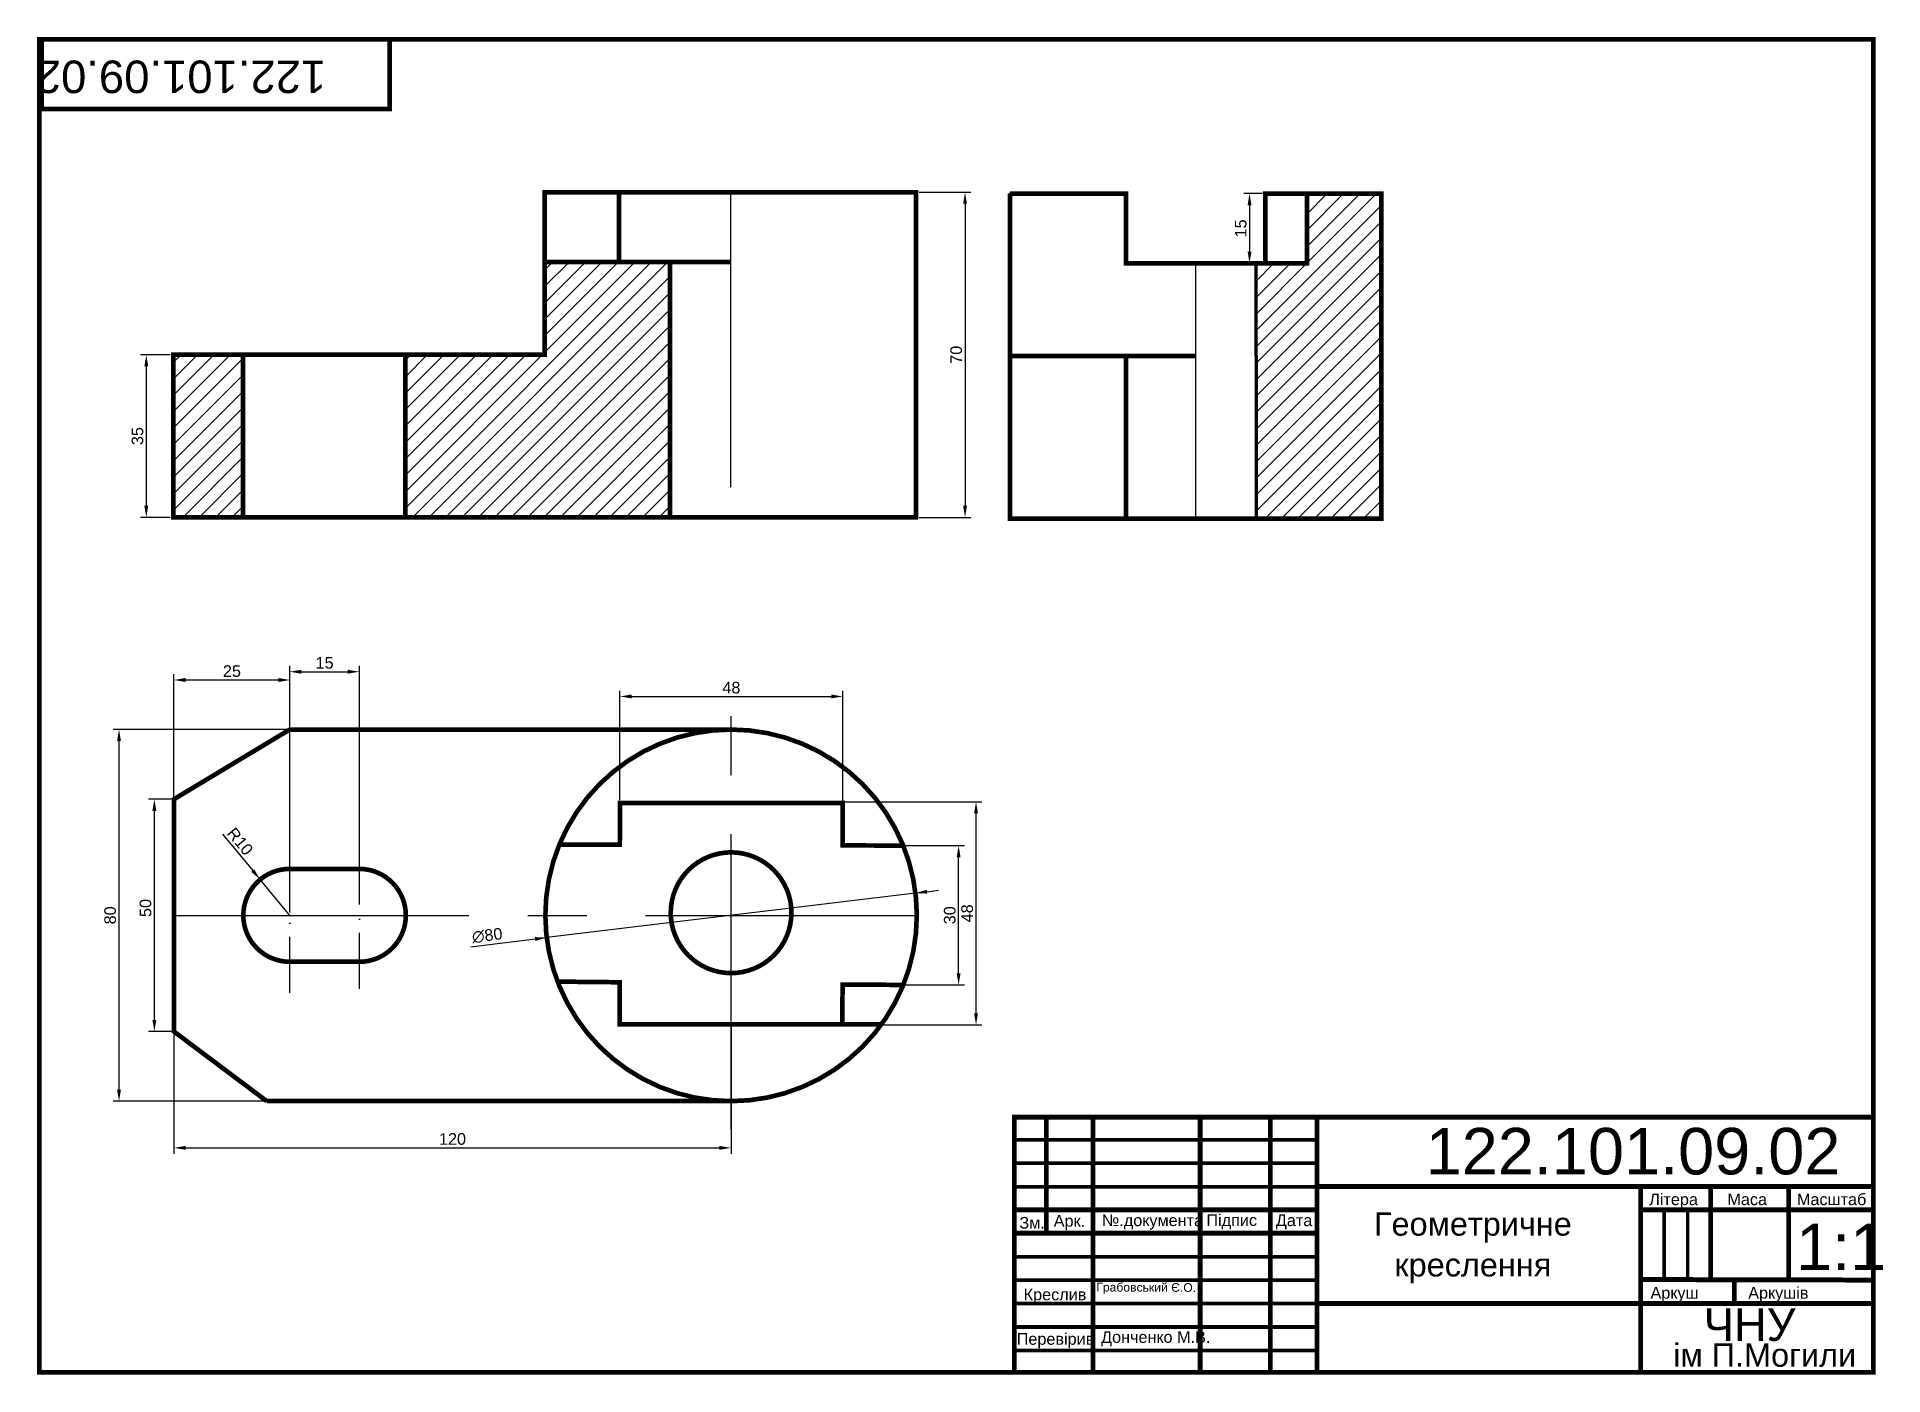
# Model space of a CAD drawing. Header units: millimetres. Extents: x 1834 to 2232, y 2360 to 2648.
import ezdxf
from ezdxf.enums import TextEntityAlignment as Align

# ---------------------------------------------------------------- set-up
doc = ezdxf.new("R2010")
doc.units = ezdxf.units.MM
doc.linetypes.add('ACAD_ISO10W100', pattern=[18, 12, -3, 0, -3])
doc.linetypes.add('осеваяX2', pattern=[101.6, 63.5, -12.7, 12.7, -12.7])
for name, color, linetype in [('Dim', 5, 'Continuous'), ('Osy', 1, 'осеваяX2'), ('штрих', 7, 'ACAD_ISO10W100')]:
    doc.layers.add(name, color=color, linetype=linetype)
doc.layers.add('Kontur', color=7, linetype='Continuous', lineweight=100)
doc.styles.get("Standard").update_dxf_attribs({"font": 'arial.ttf'})
doc.dimstyles.new('ISO-25', dxfattribs={"dimtxt": 2.5, "dimasz": 2.5, "dimexe": 1.25, "dimexo": 0.625, "dimtad": 1, "dimtxsty": 'Standard', "dimcen": 2.5, "dimadec": 0, "dimazin": 0, "dimtfac": 1, "dimtmove": 0, "dimatfit": 3, "dimfxl": 1, "dimarcsym": 0})
pattern_1 = [(45, (0, 0), (-1.767767, 1.767767), [])]

# ---------------------------------------------------------------- blocks, each defined once
blk = doc.blocks.new('*D1')
at = {"layer": 'Defpoints', "color": 0, "transparency": 16777216}
for p in [(2098.54, 2613.92), (2095.15, 2598.92), (2098.54, 2598.92)]:
    blk.add_point(p, dxfattribs=at)
at = {"layer": 'Dim', "color": 0, "lineweight": -2, "transparency": 16777216}
for p, q in [((2097.92, 2613.92), (2093.9, 2613.92)), ((2095.15, 2611.42), (2095.15, 2601.42)), ((2097.92, 2598.92), (2093.9, 2598.92))]:
    blk.add_line(p, q, dxfattribs=at)
at = {"layer": 'Dim', "color": 0, "transparency": 16777216}
for points in [[(2094.73, 2611.42), (2095.56, 2611.42), (2095.15, 2613.92)], [(2094.73, 2601.42), (2095.56, 2601.42), (2095.15, 2598.92)]]:
    blk.add_solid(points, dxfattribs=at)
at = {"layer": 'Dim', "color": 0, "transparency": 16777216, "insert": (2093.25, 2606.42), "char_height": 2.5, "attachment_point": 5, "rotation": 90}
blk.add_mtext('15', dxfattribs=at)
blk = doc.blocks.new('*D2')
at = {"layer": 'Defpoints', "color": 0, "transparency": 16777216}
for p in [(1863.34, 2579.21), (1857.55, 2544.21), (1863.34, 2544.21)]:
    blk.add_point(p, dxfattribs=at)
at = {"layer": 'Dim', "color": 0, "lineweight": -2, "transparency": 16777216}
for p, q in [((1862.72, 2579.21), (1856.3, 2579.21)), ((1857.55, 2576.71), (1857.55, 2546.71)), ((1862.72, 2544.21), (1856.3, 2544.21))]:
    blk.add_line(p, q, dxfattribs=at)
at = {"layer": 'Dim', "color": 0, "transparency": 16777216}
for points in [[(1857.13, 2576.71), (1857.96, 2576.71), (1857.55, 2579.21)], [(1857.13, 2546.71), (1857.96, 2546.71), (1857.55, 2544.21)]]:
    blk.add_solid(points, dxfattribs=at)
at = {"layer": 'Dim', "color": 0, "transparency": 16777216, "insert": (1855.65, 2561.71), "char_height": 2.5, "attachment_point": 5, "rotation": 90}
blk.add_mtext('35', dxfattribs=at)
blk = doc.blocks.new('*D3')
at = {"layer": 'Defpoints', "color": 0, "transparency": 16777216}
for p in [(2023.34, 2614.21), (2023.34, 2544.21), (2033.88, 2544.21)]:
    blk.add_point(p, dxfattribs=at)
at = {"layer": 'Dim', "color": 0, "lineweight": -2, "transparency": 16777216}
for p, q in [((2023.97, 2614.21), (2035.13, 2614.21)), ((2033.88, 2611.71), (2033.88, 2546.71)), ((2023.97, 2544.21), (2035.13, 2544.21))]:
    blk.add_line(p, q, dxfattribs=at)
at = {"layer": 'Dim', "color": 0, "transparency": 16777216}
for points in [[(2033.46, 2611.71), (2034.3, 2611.71), (2033.88, 2614.21)], [(2033.46, 2546.71), (2034.3, 2546.71), (2033.88, 2544.21)]]:
    blk.add_solid(points, dxfattribs=at)
at = {"layer": 'Dim', "color": 0, "transparency": 16777216, "insert": (2031.98, 2579.21), "char_height": 2.5, "attachment_point": 5, "rotation": 90}
blk.add_mtext('70', dxfattribs=at)
blk = doc.blocks.new('*D7')
at = {"layer": 'Defpoints', "color": 0, "transparency": 16777216}
for p in [(1882.06, 2466.24), (1888.44, 2458.53)]:
    blk.add_point(p, dxfattribs=at)
at = {"layer": 'Dim', "color": 0, "lineweight": -2, "transparency": 16777216}
for p, q in [((1873.98, 2476.02), (1880.47, 2468.16)), ((1888.44, 2458.53), (1882.06, 2466.24))]:
    blk.add_line(p, q, dxfattribs=at)
at = {"layer": 'Dim', "color": 0, "transparency": 16777216}
blk.add_solid([(1880.79, 2468.43), (1880.15, 2467.9), (1882.06, 2466.24)], dxfattribs=at)
at = {"layer": 'Dim', "color": 0, "transparency": 16777216, "insert": (1877.74, 2474.45), "char_height": 2.5, "attachment_point": 5, "rotation": 309.593}
blk.add_mtext('R10', dxfattribs=at)
blk = doc.blocks.new('*D8')
at = {"layer": 'Defpoints', "color": 0, "transparency": 16777216}
for p in [(1903.44, 2510.98), (1888.44, 2468.53), (1903.44, 2468.53)]:
    blk.add_point(p, dxfattribs=at)
at = {"layer": 'Dim', "color": 0, "lineweight": -2, "transparency": 16777216}
for p, q in [((1888.44, 2469.16), (1888.44, 2512.23)), ((1890.94, 2510.98), (1900.94, 2510.98)), ((1903.44, 2469.16), (1903.44, 2512.23))]:
    blk.add_line(p, q, dxfattribs=at)
at = {"layer": 'Dim', "color": 0, "transparency": 16777216}
for points in [[(1890.94, 2511.4), (1890.94, 2510.56), (1888.44, 2510.98)], [(1900.94, 2511.4), (1900.94, 2510.56), (1903.44, 2510.98)]]:
    blk.add_solid(points, dxfattribs=at)
at = {"layer": 'Dim', "color": 0, "transparency": 16777216, "insert": (1895.94, 2512.88), "char_height": 2.5, "attachment_point": 5}
blk.add_mtext('15', dxfattribs=at)
blk = doc.blocks.new('*D9')
at = {"layer": 'Defpoints', "color": 0, "transparency": 16777216}
for p in [(1888.49, 2509.2), (1863.49, 2458.53), (1888.49, 2458.53)]:
    blk.add_point(p, dxfattribs=at)
at = {"layer": 'Dim', "color": 0, "lineweight": -2, "transparency": 16777216}
for p, q in [((1863.49, 2459.16), (1863.49, 2510.45)), ((1865.99, 2509.2), (1885.99, 2509.2)), ((1888.49, 2459.16), (1888.49, 2510.45))]:
    blk.add_line(p, q, dxfattribs=at)
at = {"layer": 'Dim', "color": 0, "transparency": 16777216}
for points in [[(1865.99, 2509.62), (1865.99, 2508.78), (1863.49, 2509.2)], [(1885.99, 2509.62), (1885.99, 2508.78), (1888.49, 2509.2)]]:
    blk.add_solid(points, dxfattribs=at)
at = {"layer": 'Dim', "color": 0, "transparency": 16777216, "insert": (1875.99, 2511.1), "char_height": 2.5, "attachment_point": 5}
blk.add_mtext('25', dxfattribs=at)
blk = doc.blocks.new('*D4')
at = {"layer": 'Defpoints', "color": 0, "transparency": 16777216}
for p in [(1851.67, 2498.53), (1888.44, 2498.53), (1892.83, 2418.53)]:
    blk.add_point(p, dxfattribs=at)
at = {"layer": 'Dim', "color": 0, "lineweight": -2, "transparency": 16777216}
for p, q in [((1887.81, 2498.53), (1850.42, 2498.53)), ((1851.67, 2421.03), (1851.67, 2496.03)), ((1892.2, 2418.53), (1850.42, 2418.53))]:
    blk.add_line(p, q, dxfattribs=at)
at = {"layer": 'Dim', "color": 0, "transparency": 16777216}
for points in [[(1851.25, 2496.03), (1852.09, 2496.03), (1851.67, 2498.53)], [(1851.25, 2421.03), (1852.09, 2421.03), (1851.67, 2418.53)]]:
    blk.add_solid(points, dxfattribs=at)
at = {"layer": 'Dim', "color": 0, "transparency": 16777216, "insert": (1849.77, 2458.53), "char_height": 2.5, "attachment_point": 5, "rotation": 90}
blk.add_mtext('80', dxfattribs=at)
blk = doc.blocks.new('*D5')
at = {"layer": 'Defpoints', "color": 0, "transparency": 16777216}
for p in [(1859.28, 2483.52), (1864.14, 2483.52), (1864.13, 2433.52)]:
    blk.add_point(p, dxfattribs=at)
at = {"layer": 'Dim', "color": 0, "lineweight": -2, "transparency": 16777216}
for p, q in [((1863.52, 2483.52), (1858.03, 2483.52)), ((1859.28, 2436.02), (1859.28, 2481.02)), ((1863.51, 2433.52), (1858.03, 2433.52))]:
    blk.add_line(p, q, dxfattribs=at)
at = {"layer": 'Dim', "color": 0, "transparency": 16777216}
for points in [[(1858.86, 2481.02), (1859.7, 2481.02), (1859.28, 2483.52)], [(1858.86, 2436.02), (1859.7, 2436.02), (1859.28, 2433.52)]]:
    blk.add_solid(points, dxfattribs=at)
at = {"layer": 'Dim', "color": 0, "transparency": 16777216, "insert": (1857.38, 2460.11), "char_height": 2.5, "attachment_point": 5, "rotation": 90}
blk.add_mtext('50', dxfattribs=at)
blk = doc.blocks.new('*D6')
at = {"layer": 'Defpoints', "color": 0, "transparency": 16777216}
for p in [(2016.92, 2473.55), (2032.49, 2473.55), (2016.92, 2443.55)]:
    blk.add_point(p, dxfattribs=at)
at = {"layer": 'Dim', "color": 0, "lineweight": -2, "transparency": 16777216}
for p, q in [((2017.55, 2473.55), (2033.74, 2473.55)), ((2032.49, 2446.05), (2032.49, 2471.05)), ((2017.55, 2443.55), (2033.74, 2443.55))]:
    blk.add_line(p, q, dxfattribs=at)
at = {"layer": 'Dim', "color": 0, "transparency": 16777216}
for points in [[(2032.08, 2471.05), (2032.91, 2471.05), (2032.49, 2473.55)], [(2032.08, 2446.05), (2032.91, 2446.05), (2032.49, 2443.55)]]:
    blk.add_solid(points, dxfattribs=at)
at = {"layer": 'Dim', "color": 0, "transparency": 16777216, "insert": (2030.59, 2458.55), "char_height": 2.5, "attachment_point": 5, "rotation": 90}
blk.add_mtext('30', dxfattribs=at)
blk = doc.blocks.new('*D10')
at = {"layer": 'Defpoints', "color": 0, "transparency": 16777216}
for p in [(2007.56, 2505.65), (1959.56, 2482.72), (2007.56, 2482.58)]:
    blk.add_point(p, dxfattribs=at)
at = {"layer": 'Dim', "color": 0, "lineweight": -2, "transparency": 16777216}
for p, q in [((1959.56, 2483.34), (1959.56, 2506.9)), ((1962.06, 2505.65), (2005.06, 2505.65)), ((2007.56, 2483.21), (2007.56, 2506.9))]:
    blk.add_line(p, q, dxfattribs=at)
at = {"layer": 'Dim', "color": 0, "transparency": 16777216}
for points in [[(1962.06, 2506.07), (1962.06, 2505.24), (1959.56, 2505.65)], [(2005.06, 2506.07), (2005.06, 2505.24), (2007.56, 2505.65)]]:
    blk.add_solid(points, dxfattribs=at)
at = {"layer": 'Dim', "color": 0, "transparency": 16777216, "insert": (1983.56, 2507.55), "char_height": 2.5, "attachment_point": 5}
blk.add_mtext('48', dxfattribs=at)
blk = doc.blocks.new('*D11')
at = {"layer": 'Defpoints', "color": 0, "transparency": 16777216}
for p in [(2023.2, 2463.32), (1943.78, 2453.74)]:
    blk.add_point(p, dxfattribs=at)
at = {"layer": 'Dim', "color": 0, "lineweight": -2, "transparency": 16777216}
for p, q in [((2023.2, 2463.32), (1943.78, 2453.74)), ((2025.68, 2463.62), (2028.17, 2463.92)), ((1927.46, 2451.77), (1941.3, 2453.44))]:
    blk.add_line(p, q, dxfattribs=at)
at = {"layer": 'Dim', "color": 0, "transparency": 16777216}
for points in [[(2025.63, 2464.04), (2025.73, 2463.21), (2023.2, 2463.32)], [(1941.25, 2453.85), (1941.35, 2453.02), (1943.78, 2453.74)]]:
    blk.add_solid(points, dxfattribs=at)
at = {"layer": 'Dim', "color": 0, "transparency": 16777216, "insert": (1930.97, 2454.18), "char_height": 2.5, "attachment_point": 5, "rotation": 6.8811}
blk.add_mtext('∅80', dxfattribs=at)
blk = doc.blocks.new('*D12')
at = {"layer": 'Defpoints', "color": 0, "transparency": 16777216}
for p in [(2007.42, 2482.96), (2036.24, 2482.96), (2007.42, 2434.96)]:
    blk.add_point(p, dxfattribs=at)
at = {"layer": 'Dim', "color": 0, "lineweight": -2, "transparency": 16777216}
for p, q in [((2008.05, 2482.96), (2037.49, 2482.96)), ((2036.24, 2437.46), (2036.24, 2480.46)), ((2008.05, 2434.96), (2037.49, 2434.96))]:
    blk.add_line(p, q, dxfattribs=at)
at = {"layer": 'Dim', "color": 0, "transparency": 16777216}
for points in [[(2035.83, 2480.46), (2036.66, 2480.46), (2036.24, 2482.96)], [(2035.83, 2437.46), (2036.66, 2437.46), (2036.24, 2434.96)]]:
    blk.add_solid(points, dxfattribs=at)
at = {"layer": 'Dim', "color": 0, "transparency": 16777216, "insert": (2034.34, 2458.96), "char_height": 2.5, "attachment_point": 5, "rotation": 90}
blk.add_mtext('48', dxfattribs=at)
blk = doc.blocks.new('*D13')
at = {"layer": 'Defpoints', "color": 0, "transparency": 16777216}
for p in [(1863.49, 2433.52), (1983.49, 2436.16), (1983.49, 2408.47)]:
    blk.add_point(p, dxfattribs=at)
at = {"layer": 'Dim', "color": 0, "lineweight": -2, "transparency": 16777216}
for p, q in [((1983.49, 2435.53), (1983.49, 2407.22)), ((1863.49, 2432.9), (1863.49, 2407.22)), ((1865.99, 2408.47), (1980.99, 2408.47))]:
    blk.add_line(p, q, dxfattribs=at)
at = {"layer": 'Dim', "color": 0, "transparency": 16777216}
for points in [[(1865.99, 2408.89), (1865.99, 2408.05), (1863.49, 2408.47)], [(1980.99, 2408.89), (1980.99, 2408.05), (1983.49, 2408.47)]]:
    blk.add_solid(points, dxfattribs=at)
at = {"layer": 'Dim', "color": 0, "transparency": 16777216, "insert": (1923.49, 2410.37), "char_height": 2.5, "attachment_point": 5}
blk.add_mtext('120', dxfattribs=at)

msp = doc.modelspace()

# ---------------------------------------------------------------- hatches: boundary and pattern name
at = {"layer": 'штрих'}
h = msp.add_hatch(dxfattribs=at)
h.set_pattern_fill('_USER', color=0, scale=2.5, angle=45, pattern_type=0)
h.set_pattern_definition(pattern_1)
h.paths.add_polyline_path([(2123.541, 2613.918), (2107.541, 2613.918), (2107.541, 2598.918), (2098.541, 2598.918), (2096.541, 2598.918), (2096.541, 2578.918), (2096.541, 2543.918), (2123.541, 2543.918)])
h = msp.add_hatch(dxfattribs=at)
h.set_pattern_fill('_USER', color=0, scale=2.5, angle=45, pattern_type=0)
h.set_pattern_definition(pattern_1)
h.paths.add_polyline_path([(1863.341, 2544.209), (1878.341, 2544.209), (1878.341, 2579.209), (1863.341, 2579.209)])
h.paths.add_polyline_path([(1913.341, 2579.209), (1913.341, 2544.209), (1970.341, 2544.209), (1970.341, 2599.209), (1943.341, 2599.209), (1943.341, 2579.209)])

# ---------------------------------------------------------------- linework, layer by layer
for p, q in [((1863.49, 2483.531), (1888.438, 2498.53)), ((1888.438, 2498.53), (1903.438, 2498.532)), ((1888.438, 2498.53), (1983.49, 2498.53)), ((1863.49, 2433.525), (1863.49, 2483.531)), ((1959.551, 2473.718), (1959.556, 2482.718)), ((1959.556, 2482.718), (2007.555, 2482.718)), ((2007.53, 2473.584), (2007.555, 2482.584)), ((1959.53, 2473.718), (1946.488, 2473.724)), ((2020.564, 2473.548), (2007.53, 2473.584)), ((1888.438, 2468.531), (1903.438, 2468.531)), ((1888.438, 2448.531), (1903.438, 2448.531)), ((1946.122, 2444.259), (1959.49, 2444.125)), ((1959.49, 2435.094), (1959.58, 2444.124)), ((2007.422, 2434.96), (2007.51, 2443.642)), ((2020.563, 2443.511), (2007.447, 2443.643)), ((1863.49, 2433.525), (1883.489, 2418.53)), ((1959.49, 2435.094), (2007.422, 2434.96)), ((1883.489, 2418.53), (1883.489, 2418.53)), ((1983.49, 2418.53), (1888.489, 2418.53))]:
    msp.add_line(p, q)
for centre, radius in [((1983.49, 2458.53), 40), ((1983.49, 2459.094), 13)]:
    msp.add_circle(centre, radius)
for centre, start, end in [((1888.438, 2458.531), 90, 270), ((1903.438, 2458.531), 270, 90)]:
    msp.add_arc(centre, 10, start, end)
for p in [(1888.438, 2468.531), (1903.438, 2468.531), (1878.47, 2457.729), (1913.438, 2458.531), (1913.438, 2458.531), (1913.438, 2458.531), (1888.438, 2448.531), (1903.438, 2448.531), (1903.438, 2448.531), (1903.438, 2448.531)]:
    msp.add_point(p)
at = {"layer": 'Kontur'}
for p, q in [((1943.341, 2614.209), (1943.341, 2579.209)), ((1943.341, 2614.209), (2023.341, 2614.209)), ((1959.341, 2614.209), (1959.341, 2599.209)), ((2023.341, 2614.209), (2007.341, 2614.209)), ((2023.341, 2614.209), (2023.341, 2544.209)), ((2043.541, 2613.918), (2068.541, 2613.918)), ((2043.541, 2543.918), (2043.541, 2613.918)), ((2068.541, 2598.918), (2068.541, 2613.918)), ((2098.541, 2598.918), (2098.541, 2613.918)), ((2098.541, 2613.918), (2123.541, 2613.918)), ((2107.541, 2598.918), (2107.541, 2613.918)), ((2123.541, 2613.918), (2123.541, 2543.918)), ((1970.341, 2599.209), (1943.341, 2599.209)), ((1970.341, 2599.209), (1970.341, 2544.209)), ((2083.541, 2598.918), (2068.541, 2598.918)), ((2083.541, 2598.918), (2107.541, 2598.918)), ((2096.541, 2578.918), (2096.541, 2598.918)), ((1883.341, 2579.209), (1863.341, 2579.209)), ((1863.341, 2579.209), (1863.341, 2544.209)), ((1883.341, 2579.209), (1943.341, 2579.209)), ((2043.541, 2578.918), (2083.541, 2578.918)), ((2068.541, 2543.918), (2068.541, 2578.918)), ((2096.541, 2578.918), (2096.541, 2543.918)), ((1863.341, 2544.209), (1983.341, 2544.209)), ((2007.341, 2544.209), (1983.341, 2544.209)), ((2007.341, 2544.209), (2023.341, 2544.209)), ((2123.541, 2543.918), (2043.541, 2543.918)), ((2083.541, 2543.918), (2078.541, 2543.918)), ((2051.354, 2415.137), (2051.354, 2390.12)), ((2051.364, 2415.062), (2051.364, 2390.045)), ((2061.427, 2415.137), (2061.427, 2360.137)), ((2061.438, 2415.062), (2061.438, 2360.062)), ((2084.513, 2415.137), (2084.513, 2360.137)), ((2084.524, 2415.062), (2084.524, 2360.062)), ((2099.623, 2415.137), (2099.623, 2360.137)), ((2099.634, 2415.062), (2099.634, 2360.062)), ((2109.697, 2415.137), (2109.697, 2360.137)), ((2109.708, 2415.062), (2109.708, 2360.062)), ((2044.491, 2410.258), (2109.697, 2410.258)), ((2044.501, 2410.183), (2109.708, 2410.183)), ((2044.491, 2405.223), (2109.697, 2405.223)), ((2044.501, 2405.149), (2109.708, 2405.149)), ((2044.491, 2400.189), (2109.697, 2400.189)), ((2044.501, 2400.114), (2109.708, 2400.114)), ((2229.491, 2400.189), (2109.697, 2400.189)), ((2229.501, 2400.114), (2109.708, 2400.114)), ((2179.373, 2400.189), (2179.373, 2360.137)), ((2179.384, 2400.114), (2179.384, 2360.062)), ((2194.484, 2400.189), (2194.484, 2380.051)), ((2194.495, 2400.114), (2194.495, 2379.976)), ((2211.273, 2400.189), (2211.273, 2380.051)), ((2211.284, 2400.114), (2211.284, 2379.976)), ((2044.491, 2395.154), (2109.697, 2395.154)), ((2044.501, 2395.08), (2109.708, 2395.08)), ((2229.491, 2395.154), (2179.373, 2395.154)), ((2229.501, 2395.08), (2179.384, 2395.08)), ((2184.41, 2395.154), (2184.41, 2380.051)), ((2184.421, 2395.08), (2184.421, 2379.976)), ((2189.447, 2395.154), (2189.447, 2380.051)), ((2189.458, 2395.08), (2189.458, 2379.976)), ((2044.491, 2390.12), (2109.697, 2390.12)), ((2044.501, 2390.045), (2109.708, 2390.045)), ((2044.491, 2385.085), (2109.697, 2385.085)), ((2044.501, 2385.011), (2109.708, 2385.011)), ((2044.491, 2380.051), (2109.697, 2380.051)), ((2044.501, 2379.976), (2109.708, 2379.976)), ((2229.491, 2380.051), (2179.373, 2380.051)), ((2229.501, 2379.976), (2179.384, 2379.976)), ((2199.521, 2375.016), (2199.521, 2380.051)), ((2199.532, 2374.942), (2199.532, 2379.976)), ((2211.273, 2380.051), (2211.273, 2380.051)), ((2211.284, 2379.976), (2211.284, 2379.976)), ((2044.491, 2375.016), (2109.697, 2375.016)), ((2044.501, 2374.942), (2109.708, 2374.942)), ((2229.491, 2375.016), (2109.697, 2375.016)), ((2229.501, 2374.942), (2109.708, 2374.942)), ((2044.491, 2369.982), (2109.697, 2369.982)), ((2044.501, 2369.907), (2109.708, 2369.907)), ((2044.491, 2364.948), (2109.697, 2364.948)), ((2044.501, 2364.873), (2109.708, 2364.873))]:
    msp.add_line(p, q, dxfattribs=at)
at = {"layer": 'Kontur', "const_width": 1}
for points in [[(1834.491, 2360.137), (2229.491, 2360.137), (2229.491, 2647.137), (1834.491, 2647.137)], [(1834.991, 2632.1), (1909.991, 2632.1), (1909.991, 2647.1), (1834.991, 2647.1)]]:
    msp.add_lwpolyline(points, close=True, dxfattribs=at)
for points in [[(1863.341, 2579.209), (1943.341, 2579.209), (1943.341, 2614.209), (2023.341, 2614.209), (2023.341, 2544.209), (1863.341, 2544.209), (1863.341, 2579.209)], [(1959.341, 2614.209), (1959.341, 2599.209)], [(2043.541, 2613.918), (2043.541, 2543.918), (2068.541, 2543.918), (2068.541, 2578.918), (2043.541, 2578.918), (2083.541, 2578.918)], [(2083.541, 2543.918), (2068.541, 2543.918), (2123.541, 2543.918), (2123.541, 2613.918), (2098.541, 2613.918), (2098.541, 2598.918), (2068.541, 2598.918), (2068.541, 2613.918), (2043.541, 2613.918)], [(2098.541, 2598.918), (2107.541, 2598.918), (2107.541, 2613.918)], [(1943.341, 2599.209), (1970.341, 2599.209)], [(1970.341, 2599.209), (1970.341, 2544.209)], [(1970.341, 2599.209), (1983.341, 2599.209)], [(1878.341, 2579.209), (1878.341, 2544.209)], [(1913.341, 2579.209), (1913.341, 2544.209)], [(1883.489, 2418.53), (1863.49, 2433.525), (1863.49, 2483.525), (1888.438, 2498.53), (1983.49, 2498.53)], [(2020.564, 2473.548), (2007.53, 2473.584), (2007.555, 2482.718), (1959.556, 2482.742), (1959.53, 2473.718), (1946.488, 2473.724)], [(1946.122, 2444.259), (1959.49, 2444.125), (1959.49, 2435.094), (2015.905, 2435.094)], [(2007.425, 2435.179), (2007.51, 2443.642), (2020.578, 2443.548)], [(1883.489, 2418.53), (1983.49, 2418.53)], [(2229.491, 2360.137), (2229.491, 2415.137), (2044.491, 2415.137), (2044.491, 2360.137)], [(2229.501, 2360.062), (2229.501, 2415.062), (2044.501, 2415.062), (2044.501, 2360.062)], [(2051.354, 2390.12), (2051.354, 2415.137)], [(2051.364, 2390.045), (2051.364, 2415.062)], [(2061.427, 2360.137), (2061.427, 2415.137)], [(2061.438, 2360.062), (2061.438, 2415.062)], [(2084.513, 2360.137), (2084.513, 2415.137)], [(2084.524, 2360.062), (2084.524, 2415.062)], [(2099.623, 2360.137), (2099.623, 2415.137)], [(2099.634, 2360.062), (2099.634, 2415.062)], [(2109.697, 2360.137), (2109.697, 2415.137)], [(2109.708, 2360.062), (2109.708, 2415.062)], [(2109.697, 2400.189), (2229.491, 2400.189)], [(2109.708, 2400.114), (2229.501, 2400.114)], [(2179.373, 2360.137), (2179.373, 2400.189)], [(2179.384, 2360.062), (2179.384, 2400.114)], [(2194.484, 2380.051), (2194.484, 2400.189)], [(2194.495, 2379.976), (2194.495, 2400.114)], [(2211.273, 2380.092), (2211.273, 2400.189)], [(2211.284, 2380.017), (2211.284, 2400.114)], [(2044.491, 2395.154), (2109.697, 2395.154)], [(2044.501, 2395.08), (2109.708, 2395.08)], [(2229.491, 2395.154), (2179.373, 2395.154)], [(2229.501, 2395.08), (2179.384, 2395.08)], [(2044.491, 2390.12), (2109.697, 2390.12)], [(2044.501, 2390.045), (2109.708, 2390.045)], [(2179.373, 2380.163), (2229.491, 2380.051)], [(2179.384, 2380.088), (2229.501, 2379.976)], [(2199.521, 2375.016), (2199.521, 2380.051)], [(2199.532, 2374.942), (2199.532, 2379.976)], [(2109.697, 2375.016), (2229.491, 2375.016)], [(2109.708, 2374.942), (2229.501, 2374.942)]]:
    msp.add_lwpolyline(points, dxfattribs=at)
for points in [[(1983.49, 2498.53, -1), (1983.49, 2418.53, -1), (1983.49, 2498.53, -1.6188258)], [(1983.49, 2446.094, 1), (1983.49, 2472.094, 1), (1983.49, 2446.094, 1)], [(1903.438, 2468.531), (1888.438, 2468.531, 1), (1888.438, 2448.531, 1)], [(1888.438, 2448.531), (1903.438, 2448.531, 1), (1903.438, 2468.531, 4.3206327)]]:
    msp.add_lwpolyline(points, format="xyb", dxfattribs=at)
at = {"layer": 'Osy'}
for p, q in [((1983.341, 2614.209), (1983.341, 2544.209)), ((2083.541, 2598.918), (2083.541, 2543.918)), ((1983.49, 2412.534), (1983.49, 2505.653)), ((1863.49, 2458.525), (2023.49, 2458.53))]:
    msp.add_line(p, q, dxfattribs=at)
at = {"layer": 'штрих'}
for p, q in [((1878.341, 2579.209), (1878.341, 2544.209)), ((1913.341, 2579.209), (1913.341, 2544.209)), ((1888.438, 2441.874), (1888.438, 2474.149)), ((1903.438, 2442.735), (1903.438, 2473.718)), ((1875.651, 2458.531), (1917.288, 2458.531))]:
    msp.add_line(p, q, dxfattribs=at)

# ---------------------------------------------------------------- texts
at = {"layer": 'Kontur'}
msp.add_text('122.101.09.02', height=7, rotation=180, dxfattribs=at).set_placement((1896.286, 2642.556))
for s, height, p in [('122.101.09.02', 10, (2133.077, 2402.765)), ('Зм.', 2.5, (2045.582, 2391.101)), ('Арк.', 2.5, (2052.974, 2391.509)), ('№.документа', 2.5, (2063.354, 2391.631)), ('Підпис', 2.5, (2085.858, 2391.666)), ('Дата', 2.5, (2100.818, 2391.629)), ('1:1', 10, (2212.857, 2382.154)), ('Креслив', 2.5, (2046.5, 2375.657)), ('Аркушів', 2.5, (2202.552, 2376.019)), ('ЧНУ', 7, (2192.943, 2366.927)), ('Перевірив', 2.5, (2045.007, 2366.09)), ('Донченко М.В.', 2.5, (2063.174, 2366.499)), ('ім П.Могили', 5, (2186.401, 2361.368))]:
    msp.add_text(s, height=height, dxfattribs=at).set_placement(p)
for s, height, p in [('Літера', 2.5, (2186.475, 2396.141)), ('Маса', 2.5, (2202.332, 2396.141)), ('Масштаб', 2.5, (2220.514, 2396.141)), ('Геометричне', 5, (2143.246, 2389.578)), ('креслення', 5, (2143.246, 2380.788)), ('Аркуш', 2.5, (2186.675, 2376.019))]:
    msp.add_text(s, height=height, dxfattribs=at).set_placement(p, align=Align.CENTER)
msp.add_text('Грабовський Є.О.', height=1.87199, rotation=359.78474, dxfattribs=at).set_placement((2062.14, 2377.553), (2083.636, 2377.472), align=Align.ALIGNED)

# ---------------------------------------------------------------- dimensions: what is measured, and where the dimension line sits
at = {"layer": 'Dim'}
for base, p1, p2, angle, picture, middle in [((2033.88, 2544.209), (2023.341, 2614.209), (2023.341, 2544.209), 90, '*D3', (2031.979, 2579.209)), ((2095.147, 2598.918), (2098.541, 2613.918), (2098.541, 2598.918), 90, '*D1', (2093.246, 2606.418)), ((1857.548, 2544.209), (1863.341, 2579.209), (1863.341, 2544.209), 90, '*D2', (1855.646, 2561.709)), ((2032.492, 2473.548), (2016.923, 2443.548), (2016.923, 2473.548), 90, '*D6', (2030.59, 2458.548)), ((1983.49, 2408.471), (1863.49, 2433.525), (1983.49, 2436.156), 180, '*D13', (1923.49, 2410.373))]:
    dim = msp.add_linear_dim(base=base, p1=p1, p2=p2, angle=angle, dimstyle='ISO-25', dxfattribs=at)
    dim.commit()
    dim.dimension.update_dxf_attribs({"geometry": picture, "text_midpoint": middle})
for base, p1, p2, angle, picture, middle in [((1903.438, 2510.98), (1888.438, 2468.531), (1903.438, 2468.531), 180, '*D8', (1895.938, 2510.98)), ((1888.49, 2509.201), (1863.49, 2458.531), (1888.49, 2458.531), 180, '*D9', (1875.99, 2509.201)), ((2007.555, 2505.653), (1959.556, 2482.718), (2007.555, 2482.584), 180, '*D10', (1983.555, 2505.653)), ((1851.669, 2498.53), (1892.827, 2418.53), (1888.438, 2498.53), 90, '*D4', (1851.669, 2458.53)), ((1859.282, 2483.525), (1864.133, 2433.525), (1864.143, 2483.525), 90, '*D5', (1859.282, 2460.113)), ((2036.242, 2482.96), (2007.422, 2434.96), (2007.422, 2482.96), 90, '*D12', (2036.242, 2458.96))]:
    dim = msp.add_linear_dim(base=base, p1=p1, p2=p2, angle=angle, dimstyle='ISO-25', dxfattribs=at)
    dim.commit()
    dim.dimension.update_dxf_attribs({"geometry": picture, "text_midpoint": middle, "dimtype": 160})
dim = msp.add_radius_dim(center=(1888.438, 2458.531), mpoint=(1882.065, 2466.237), dimstyle='ISO-25', dxfattribs=at)
dim.commit()
dim.dimension.update_dxf_attribs({"geometry": '*D7', "text_midpoint": (1876.274, 2473.238), "dimtype": 164})
dim = msp.add_diameter_dim_2p(p1=(2023.202, 2463.323), p2=(1943.778, 2453.738), dimstyle='ISO-25', dxfattribs=at)
dim.commit()
dim.dimension.update_dxf_attribs({"geometry": '*D11', "text_midpoint": (1931.202, 2452.22), "dimtype": 163})

doc.saveas('drawing.dxf')
